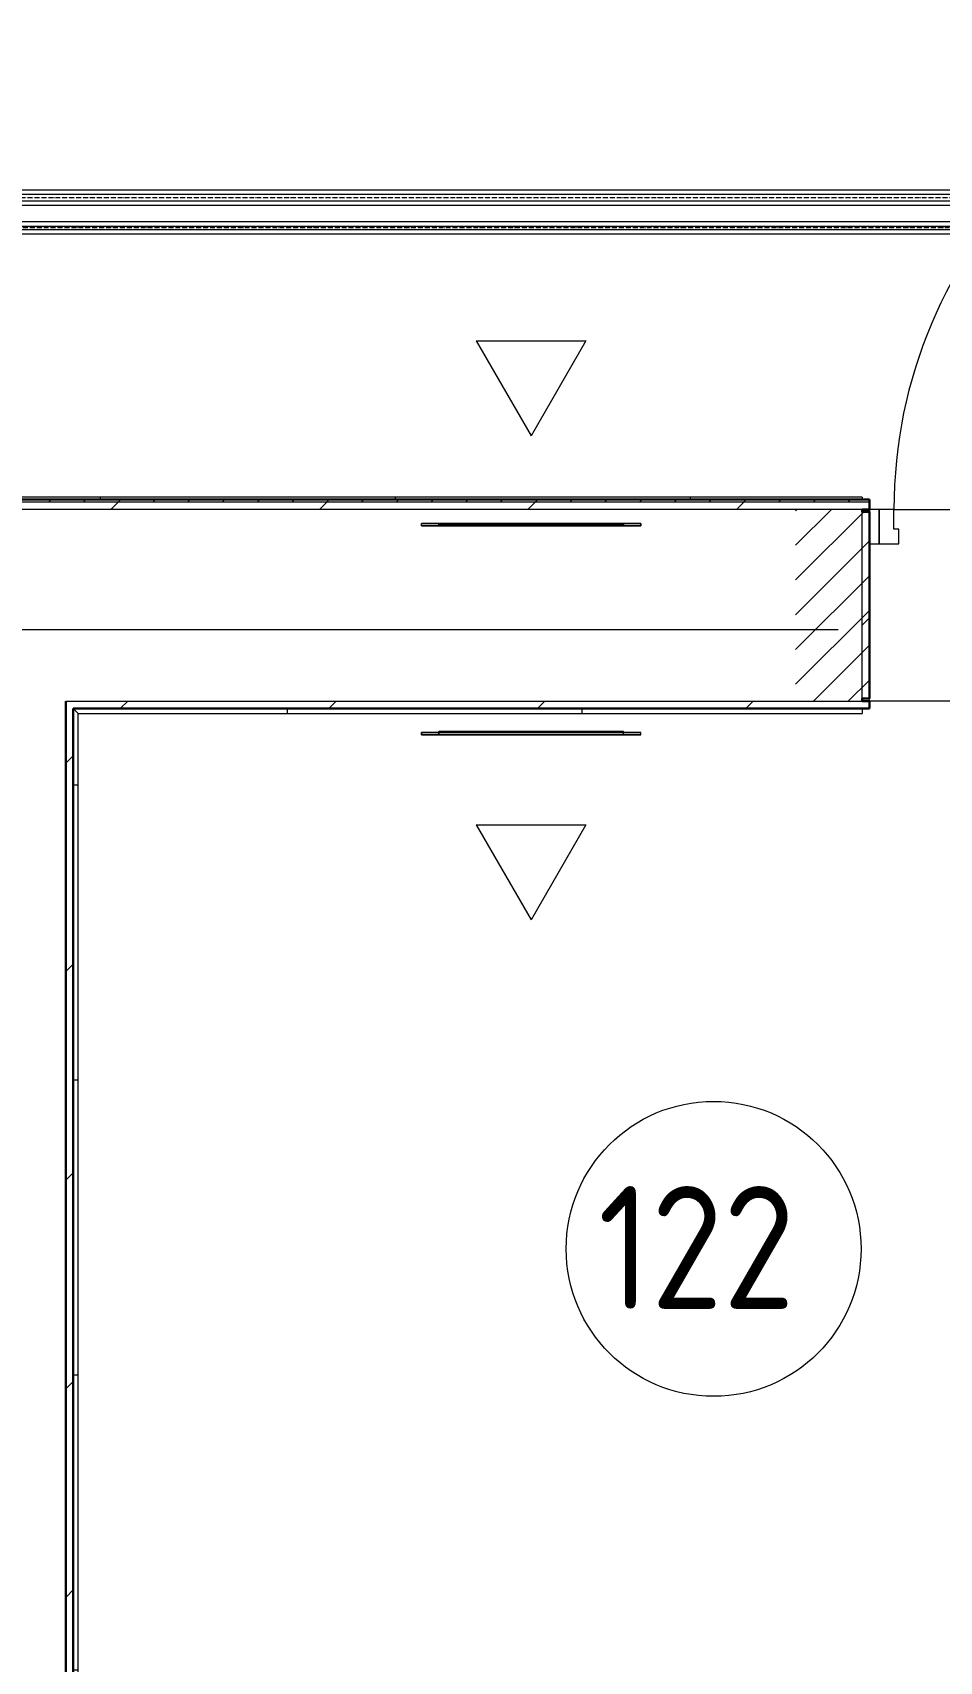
# Model space of a CAD drawing. Header units: millimetres. Extents: x -88595 to 880822, y -1054509 to -148035.
# Drawn here: x 197191 to 199036, y -278800 to -275487 of the extents above; entities that cross this region are included whole.
import ezdxf

# ---------------------------------------------------------------- set-up
doc = ezdxf.new("R2010")
doc.units = ezdxf.units.MM
for name, pattern in [('$0$ADSK_Осевая', [14, 10, -2, 0, -2]), ('ADSK_Линия сетки', [25, 20, -2.5, 0, -2.5]), ('ADSK_Штриховая_ш2 п1_5', [4.5, 3, -1.5])]:
    doc.linetypes.add(name, pattern=pattern)
for name, color, linetype, lineweight in [('Воздуховоды', 7, 'Continuous', 18), ('Двери', 7, 'Continuous', 9), ('Изоляция', 7, 'Continuous', 18), ('Марки помещений', 7, 'Continuous', 20), ('Оборудование', 7, 'Continuous', 18), ('Ограждение', 7, 'Continuous', 9), ('Оси', 7, 'Continuous', 9), ('Стены внутренние', 7, 'Continuous', 18), ('Стены наружные', 7, 'Continuous', 18), ('Стены штриховка', 7, 'Continuous', 9), ('Трубопровод', 7, 'Continuous', 18)]:
    doc.layers.add(name, color=color, linetype=linetype, lineweight=lineweight)
doc.styles.add('GOST Common_3', font='GOST_Common.ttf', dxfattribs={"width": 0.9, "height": 2.5})
pattern_1 = [(0, (210308.7, 666182.34), (0, 600), []), (90, (210308.7, 666182.34), (-600, 4e-14), [])]

# ---------------------------------------------------------------- blocks, each defined once
blk = doc.blocks.new('$0$Решетка переточная Гал-П - Стандартное-V53-В_Координация_1 этаж ОВ3')
at = {"layer": 'Воздуховоды', "lineweight": 9}
h = blk.add_hatch(dxfattribs=at)
h.set_pattern_fill('FP_27', color=256, style=0, pattern_type=2)
h.set_pattern_definition([(180, (-210, 609.6), (-3e-15, -25), [])])
h.paths.add_polyline_path([(-210, -188.1), (-208, -188.1), (-208, 188.1), (-210, 188.1)])
h = blk.add_hatch(dxfattribs=at)
h.set_pattern_fill('FP_26', color=256, style=0, pattern_type=2)
h.set_pattern_definition([(180, (210, 609.6), (-3e-15, -25), [])])
h.paths.add_polyline_path([(210, -188.1), (212, -188.1), (212, 188.1), (210, 188.1)])
at = {"layer": 'Воздуховоды'}
for p, q in [((-215, 223.1), (-215, -223.1)), ((-215, -223.1), (-215, 223.1)), ((-210, 223.1), (-215, 223.1)), ((-215, 223.1), (-210, 223.1)), ((-215, 188.1), (-215, 223.1)), ((-215, 188.1), (-215, 223.1)), ((-210, 223.1), (-210, -223.1)), ((-210, -223.1), (-210, 223.1)), ((210, -223.1), (210, 223.1)), ((210, 223.1), (210, -223.1)), ((210, 223.1), (215, 223.1)), ((210, 223.1), (215, 223.1)), ((215, -223.1), (215, 223.1)), ((215, 223.1), (215, -223.1)), ((215, 188.1), (215, 223.1)), ((215, 188.1), (215, 223.1)), ((-215, 188.1), (-215, -188.1)), ((-215, -188.1), (-215, 188.1)), ((-210, 188.1), (-215, 188.1)), ((-215, 188.1), (-210, 188.1)), ((-210, 188.1), (-210, -188.1)), ((-210, -188.1), (-210, 188.1)), ((-210, 188.1), (-210, -188.1)), ((-210, -188.1), (-210, 188.1)), ((-208, 188.1), (-210, 188.1)), ((-210, 188.1), (-208, 188.1)), ((-208, 188.1), (-208, -188.1)), ((-208, -188.1), (-208, 188.1)), ((210, -188.1), (210, 188.1)), ((210, 188.1), (210, -188.1)), ((210, 188.1), (215, 188.1)), ((210, 188.1), (215, 188.1)), ((210, -188.1), (210, 188.1)), ((210, 188.1), (210, -188.1)), ((210, 188.1), (212, 188.1)), ((210, 188.1), (212, 188.1)), ((212, -188.1), (212, 188.1)), ((212, 188.1), (212, -188.1)), ((215, -188.1), (215, 188.1)), ((215, 188.1), (215, -188.1)), ((-398.1, 111.55), (-591.31, 0)), ((-398.1, 111.55), (-398.1, -111.55)), ((586.2, 111.55), (392.99, 0)), ((586.2, 111.55), (586.2, -111.55)), ((-398.1, -111.55), (-591.31, 0)), ((586.2, -111.55), (392.99, 0)), ((-215, -188.1), (-210, -188.1)), ((-215, -188.1), (-210, -188.1)), ((-215, -188.1), (-215, -223.1)), ((-215, -188.1), (-215, -223.1)), ((-210, -188.1), (-208, -188.1)), ((-210, -188.1), (-208, -188.1)), ((215, -188.1), (210, -188.1)), ((210, -188.1), (215, -188.1)), ((212, -188.1), (210, -188.1)), ((210, -188.1), (212, -188.1)), ((215, -188.1), (215, -223.1)), ((215, -188.1), (215, -223.1)), ((-215, -223.1), (-210, -223.1)), ((-215, -223.1), (-210, -223.1)), ((215, -223.1), (210, -223.1)), ((210, -223.1), (215, -223.1))]:
    blk.add_line(p, q, dxfattribs=at)
blk = doc.blocks.new('1 этаж')
at = {"layer": 'Двери', "lineweight": 18, "true_color": 0xff0000}
h = blk.add_hatch(dxfattribs=at)
h.set_pattern_fill('FP_2', color=1, style=0, pattern_type=2)
h.set_pattern_definition([(45, (235557.71, 651662.605), (-35.3553, 35.3553), [])])
h.paths.add_polyline_path([(235022.7, 651467.6), (235022.7, 651857.6), (234872.7, 651857.6), (234872.7, 651467.6)])
h.paths.add_polyline_path([(236242.7, 651467.6), (236242.7, 651857.6), (236092.7, 651857.6), (236092.7, 651467.6)])
at = {"layer": 'Ограждение'}
h = blk.add_hatch(dxfattribs=at)
h.set_pattern_fill('FP_25', color=256, style=0, pattern_type=2)
h.set_pattern_definition([(0, (215928.7, 665702.34), (0, 600), []), (90, (215928.7, 665702.34), (-600, 4e-14), [])])
h.paths.add_polyline_path([(232977.7, 651877.6), (235007.7, 651877.6), (235007.7, 651882.6), (232972.7, 651882.6)])
h = blk.add_hatch(dxfattribs=at)
h.set_pattern_fill('FP_38', color=256, style=0, pattern_type=2)
h.set_pattern_definition(pattern_1)
h.paths.add_polyline_path([(233402.7, 645477.6), (233412.7, 645487.6), (233412.7, 651442.6), (233402.7, 651452.6), (233402.7, 645862)])
h = blk.add_hatch(dxfattribs=at)
h.set_pattern_fill('FP_38', color=256, style=0, pattern_type=2)
h.set_pattern_definition(pattern_1)
h.paths.add_polyline_path([(233412.7, 651442.6), (235007.7, 651442.6), (235007.7, 651452.6), (233402.7, 651452.6)])
at = {"layer": 'Двери', "linetype": 'ADSK_Штриховая_ш2 п1_5'}
for p, q in [((235022.7, 651857.6), (234872.7, 651857.6)), ((235022.7, 651467.6), (235022.7, 651857.6)), ((234872.7, 651467.6), (235022.7, 651467.6))]:
    blk.add_line(p, q, dxfattribs=at)
at = {"layer": 'Двери'}
for p, q in [((235042.7, 651857.6), (235022.7, 651857.6)), ((235022.7, 651857.6), (235022.7, 651787.6)), ((235072.7, 651857.6), (235042.7, 651857.6)), ((235042.7, 651857.6), (235042.7, 651787.6)), ((235042.7, 651787.6), (235042.7, 651857.6)), ((235072.7, 651817.6), (235072.7, 651857.6)), ((235082.7, 651817.6), (235072.7, 651817.6)), ((235082.7, 651787.6), (235082.7, 651817.6)), ((235022.7, 651787.6), (235042.7, 651787.6)), ((235042.7, 651787.6), (235082.7, 651787.6))]:
    blk.add_line(p, q, dxfattribs=at)
blk.add_arc((236042.7, 651857.6), 970, 90, 180, dxfattribs=at)
at = {"layer": 'Марки помещений'}
blk.add_circle((234705.8, 650353.4), 300, dxfattribs=at)
at = {"layer": 'Ограждение'}
for p, q in [((235007.7, 651882.6), (232972.7, 651882.6)), ((235007.7, 651882.6), (235007.7, 651877.6)), ((233412.7, 651442.6), (233402.7, 651452.6)), ((235007.7, 651452.6), (235007.7, 651442.6)), ((233412.7, 645487.6), (233412.7, 651442.6)), ((233412.7, 651442.6), (235007.7, 651442.6))]:
    blk.add_line(p, q, dxfattribs=at)
at = {"layer": 'Оси', "linetype": 'ADSK_Линия сетки', "ltscale": 100}
blk.add_line((252460, 651612.6), (175520.4, 651612.6), dxfattribs=at)
at = {"layer": 'Стены внутренние'}
for p, q in [((235007.7, 651857.6), (232997.7, 651857.6)), ((235007.7, 651472.6), (235007.7, 651852.6)), ((235072.7, 651857.6), (236002.7, 651857.6)), ((233387.7, 651467.6), (235007.7, 651467.6)), ((236172.7, 651467.6), (235022.7, 651467.6))]:
    blk.add_line(p, q, dxfattribs=at)
at = {"layer": 'Стены внутренние', "lineweight": 30}
for p, q in [((235007.7, 651852.6), (235007.7, 651857.6)), ((235007.7, 651467.6), (235007.7, 651472.6))]:
    blk.add_line(p, q, dxfattribs=at)
at = {"layer": 'Стены наружные', "lineweight": 30}
for p, q in [((235022.7, 651877.6), (232977.7, 651877.6)), ((235007.7, 651857.6), (235022.7, 651857.6)), ((235022.7, 651852.6), (235007.7, 651852.6)), ((235022.7, 651857.6), (235022.7, 651877.6)), ((235022.7, 651472.6), (235022.7, 651852.6)), ((233387.7, 651467.6), (233387.7, 645462.6)), ((233402.7, 651452.6), (235022.7, 651452.6)), ((233402.7, 645477.6), (233402.7, 651452.6)), ((235007.7, 651472.6), (235022.7, 651472.6)), ((235022.7, 651467.6), (235007.7, 651467.6)), ((235022.7, 651452.6), (235022.7, 651467.6))]:
    blk.add_line(p, q, dxfattribs=at)
at = {"layer": 'Стены наружные', "linetype": 'Continuous', "lineweight": 9}
for p, q in [((233353.1, 651872.6), (233358.1, 651877.6)), ((233423.8, 651872.6), (233428.8, 651877.6)), ((233479.5, 651857.6), (233494.5, 651872.6)), ((233494.5, 651872.6), (233499.5, 651877.6)), ((233565.2, 651872.6), (233570.2, 651877.6)), ((233635.9, 651872.6), (233640.9, 651877.6)), ((233706.6, 651872.6), (233711.6, 651877.6)), ((233777.3, 651872.6), (233782.3, 651877.6)), ((233848.1, 651872.6), (233853.1, 651877.6)), ((233903.8, 651857.6), (233918.8, 651872.6)), ((233918.8, 651872.6), (233923.8, 651877.6)), ((233989.5, 651872.6), (233994.5, 651877.6)), ((234060.2, 651872.6), (234065.2, 651877.6)), ((234130.9, 651872.6), (234135.9, 651877.6)), ((234201.6, 651872.6), (234206.6, 651877.6)), ((234272.3, 651872.6), (234277.3, 651877.6)), ((234328, 651857.6), (234343, 651872.6)), ((234343, 651872.6), (234348, 651877.6)), ((234413.7, 651872.6), (234418.7, 651877.6)), ((234484.4, 651872.6), (234489.4, 651877.6)), ((234555.2, 651872.6), (234560.2, 651877.6)), ((234625.9, 651872.6), (234630.9, 651877.6)), ((234696.6, 651872.6), (234701.6, 651877.6)), ((234752.3, 651857.6), (234767.3, 651872.6)), ((234767.3, 651872.6), (234772.3, 651877.6)), ((234838, 651872.6), (234843, 651877.6)), ((234908.7, 651872.6), (234913.7, 651877.6)), ((234979.4, 651872.6), (234984.4, 651877.6)), ((235007.7, 651778.9), (235022.7, 651793.9)), ((235007.7, 651621.8), (235022.7, 651636.8)), ((233498.8, 651452.6), (233513.8, 651467.6)), ((233923, 651452.6), (233938, 651467.6)), ((234347.3, 651452.6), (234362.3, 651467.6)), ((234771.6, 651452.6), (234786.6, 651467.6)), ((233387.7, 651341.6), (233402.7, 651356.6)), ((233387.7, 650917.3), (233402.7, 650932.3)), ((233387.7, 650493), (233402.7, 650508)), ((233387.7, 650068.8), (233402.7, 650083.8)), ((233387.7, 649644.5), (233402.7, 649659.5))]:
    blk.add_line(p, q, dxfattribs=at)
at = {"layer": 'Стены штриховка'}
blk.add_line((235022.7, 651872.6), (232982.7, 651872.6), dxfattribs=at)
at = {"layer": 'Марки помещений', "style": 'GOST Common_3', "width": 0.9}
blk.add_text('122', height=250, dxfattribs=at).set_placement((234470.9, 650231.1))

msp = doc.modelspace()

# ---------------------------------------------------------------- linework, layer by layer
at = {"layer": 'Изоляция', "color": 134, "true_color": 0x00a6a6}
for p, q in [((200546.5, -275807.5), (195340.8, -275807.5)), ((195340.8, -275838.2), (200546.5, -275838.2))]:
    msp.add_line(p, q, dxfattribs=at)
at = {"layer": 'Изоляция', "color": 190, "true_color": 0x8000ff}
for p, q in [((200607.4, -275872.1), (195351.4, -275872.1)), ((195351.4, -275896.5), (200607.4, -275896.5))]:
    msp.add_line(p, q, dxfattribs=at)
at = {"layer": 'Трубопровод', "color": 134, "true_color": 0x00a6a6}
for p, q in [((200546.5, -275816.5), (195340.8, -275816.5)), ((195340.8, -275829.2), (200546.5, -275829.2))]:
    msp.add_line(p, q, dxfattribs=at)
at = {"layer": 'Трубопровод', "color": 134, "linetype": '$0$ADSK_Осевая', "true_color": 0x00a6a6}
msp.add_line((200546.5, -275822.9), (195340.8, -275822.9), dxfattribs=at)
msp.add_line((200546.5, -275822.9), (195340.8, -275822.9), dxfattribs=at)
at = {"layer": 'Трубопровод', "color": 190, "true_color": 0x8000ff}
for p, q in [((200607.4, -275881.1), (195351.4, -275881.1)), ((195351.4, -275887.5), (200607.4, -275887.5))]:
    msp.add_line(p, q, dxfattribs=at)
at = {"layer": 'Трубопровод', "color": 190, "linetype": '$0$ADSK_Осевая', "true_color": 0x8000ff}
msp.add_line((200607.4, -275884.3), (195351.4, -275884.3), dxfattribs=at)
msp.add_line((200607.4, -275884.3), (195351.4, -275884.3), dxfattribs=at)

# ---------------------------------------------------------------- block references
at = {"layer": 'Воздуховоды', "rotation": 89.99999999999977}
msp.add_blockref('$0$Решетка переточная Гал-П - Стандартное-V53-В_Координация_1 этаж ОВ3', (198205.1, -276700.5), dxfattribs=at)
at = {"layer": 'Оборудование', "color": 5, "true_color": 0x0000ff}
msp.add_blockref('1 этаж', (-36129.5, -928314.5), dxfattribs=at)

doc.saveas('drawing.dxf')
